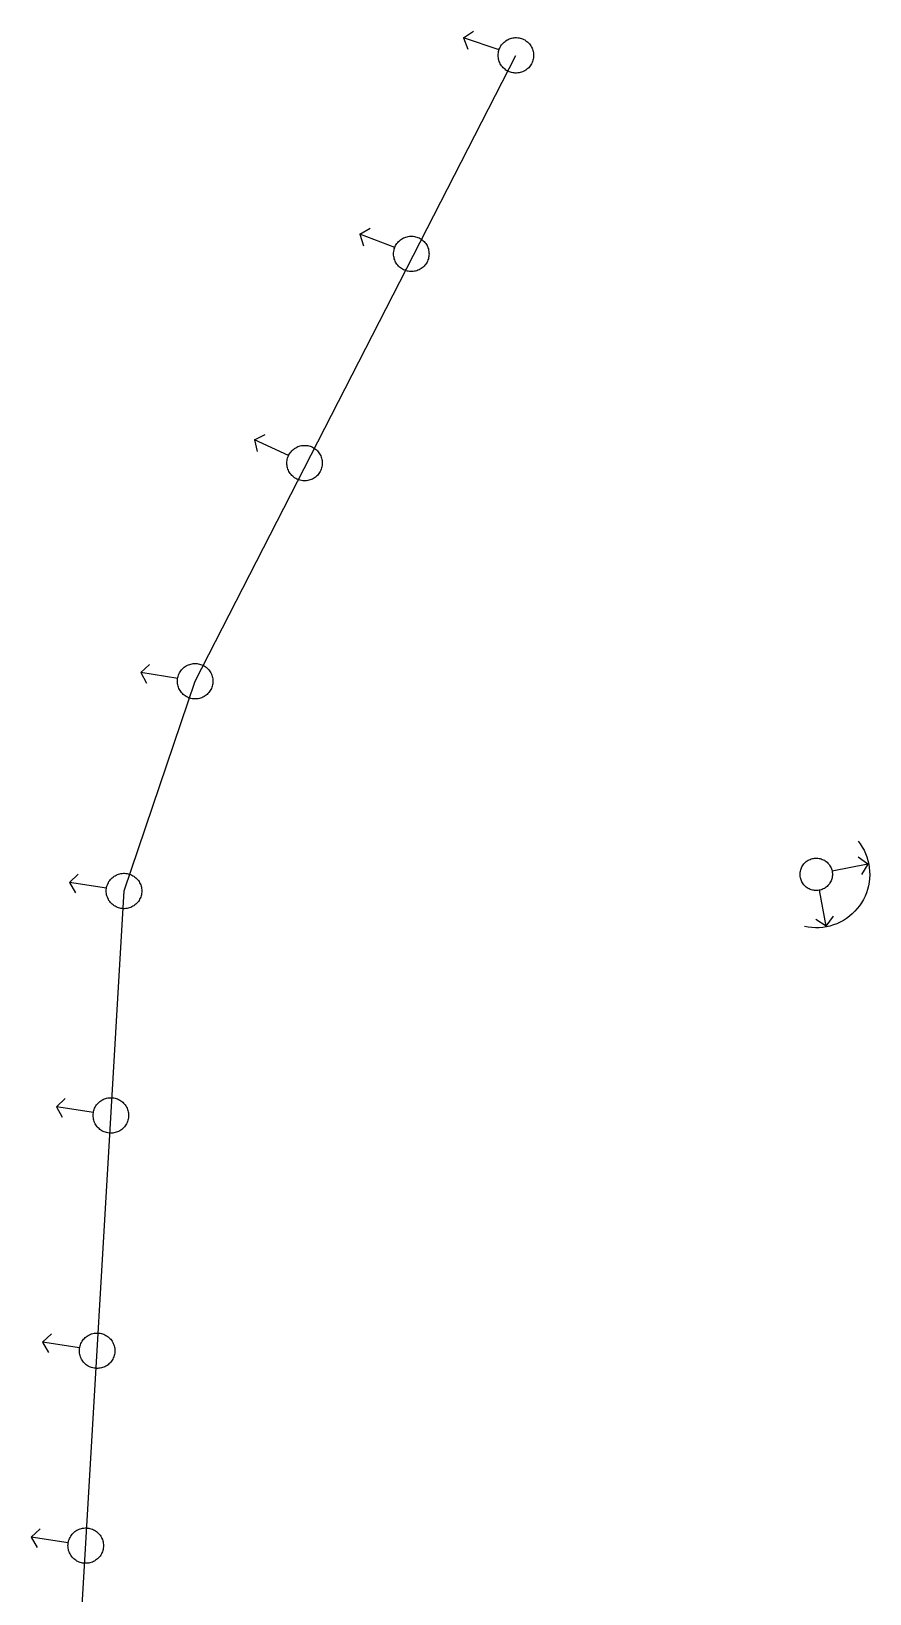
# Model space of a CAD drawing. Header units: inches. Extents: x 1390672 to 1398270, y 354915 to 360781.
# Drawn here: x 1393066.6 to 1393213.9, y 357673.9 to 357948.7 of the extents above; entities that cross this region are included whole.
import ezdxf

# ---------------------------------------------------------------- set-up
doc = ezdxf.new("R2010")
doc.units = ezdxf.units.IN
doc.header["$MEASUREMENT"] = 0

msp = doc.modelspace()

# ---------------------------------------------------------------- linework, layer by layer
for points in [[(1393142.55, 357947.53), (1393144.31, 357948.69)], [(1393142.55, 357947.53), (1393144.31, 357948.69)], [(1393148.78, 357945.44), (1393142.55, 357947.53)], [(1393142.55, 357947.53), (1393143.26, 357945.54)], [(1393148.78, 357945.44), (1393142.55, 357947.53)], [(1393142.55, 357947.53), (1393143.26, 357945.54)], [(1393154.85, 357944.45), (1393154.84, 357944.23), (1393154.82, 357944.01), (1393154.78, 357943.8), (1393154.73, 357943.59), (1393154.66, 357943.38), (1393154.58, 357943.18), (1393154.49, 357942.98), (1393154.38, 357942.8), (1393154.26, 357942.62), (1393154.12, 357942.44), (1393153.98, 357942.28), (1393153.82, 357942.13), (1393153.65, 357941.99), (1393153.48, 357941.86), (1393153.29, 357941.75), (1393153.1, 357941.65), (1393152.9, 357941.56), (1393152.7, 357941.48), (1393152.49, 357941.42), (1393152.28, 357941.38), (1393152.06, 357941.35), (1393151.84, 357941.33), (1393151.63, 357941.33), (1393151.41, 357941.35), (1393151.19, 357941.38), (1393150.98, 357941.42), (1393150.77, 357941.48), (1393150.57, 357941.56), (1393150.37, 357941.65), (1393150.18, 357941.75), (1393149.99, 357941.86), (1393149.82, 357941.99), (1393149.65, 357942.13), (1393149.49, 357942.28), (1393149.35, 357942.44), (1393149.21, 357942.62), (1393149.09, 357942.8), (1393148.98, 357942.98), (1393148.89, 357943.18), (1393148.81, 357943.38), (1393148.74, 357943.59), (1393148.69, 357943.8), (1393148.65, 357944.01), (1393148.63, 357944.23), (1393148.62, 357944.45), (1393148.63, 357944.66), (1393148.65, 357944.88), (1393148.69, 357945.1), (1393148.74, 357945.31), (1393148.81, 357945.51), (1393148.89, 357945.71), (1393148.98, 357945.91), (1393149.09, 357946.1), (1393149.21, 357946.28), (1393149.35, 357946.45), (1393149.49, 357946.61), (1393149.65, 357946.76), (1393149.82, 357946.9), (1393149.99, 357947.03), (1393150.18, 357947.15), (1393150.37, 357947.25), (1393150.57, 357947.34), (1393150.77, 357947.41), (1393150.98, 357947.47), (1393151.19, 357947.52), (1393151.41, 357947.55), (1393151.63, 357947.56), (1393151.84, 357947.56), (1393152.06, 357947.55), (1393152.28, 357947.52), (1393152.49, 357947.47), (1393152.7, 357947.41), (1393152.9, 357947.34), (1393153.1, 357947.25), (1393153.29, 357947.15), (1393153.48, 357947.03), (1393153.65, 357946.9), (1393153.82, 357946.76), (1393153.98, 357946.61), (1393154.12, 357946.45), (1393154.26, 357946.28), (1393154.38, 357946.1), (1393154.49, 357945.91), (1393154.58, 357945.71), (1393154.66, 357945.51), (1393154.73, 357945.31), (1393154.78, 357945.1), (1393154.82, 357944.88), (1393154.84, 357944.66), (1393154.85, 357944.45)], [(1393154.85, 357944.45), (1393154.84, 357944.23), (1393154.82, 357944.01), (1393154.78, 357943.8), (1393154.73, 357943.59), (1393154.66, 357943.38), (1393154.58, 357943.18), (1393154.49, 357942.98), (1393154.38, 357942.8), (1393154.26, 357942.62), (1393154.12, 357942.44), (1393153.98, 357942.28), (1393153.82, 357942.13), (1393153.65, 357941.99), (1393153.48, 357941.86), (1393153.29, 357941.75), (1393153.1, 357941.65), (1393152.9, 357941.56), (1393152.7, 357941.48), (1393152.49, 357941.42), (1393152.28, 357941.38), (1393152.06, 357941.35), (1393151.84, 357941.33), (1393151.63, 357941.33), (1393151.41, 357941.35), (1393151.19, 357941.38), (1393150.98, 357941.42), (1393150.77, 357941.48), (1393150.57, 357941.56), (1393150.37, 357941.65), (1393150.18, 357941.75), (1393149.99, 357941.86), (1393149.82, 357941.99), (1393149.65, 357942.13), (1393149.49, 357942.28), (1393149.35, 357942.44), (1393149.21, 357942.62), (1393149.09, 357942.8), (1393148.98, 357942.98), (1393148.89, 357943.18), (1393148.81, 357943.38), (1393148.74, 357943.59), (1393148.69, 357943.8), (1393148.65, 357944.01), (1393148.63, 357944.23), (1393148.62, 357944.45), (1393148.63, 357944.66), (1393148.65, 357944.88), (1393148.69, 357945.1), (1393148.74, 357945.31), (1393148.81, 357945.51), (1393148.89, 357945.71), (1393148.98, 357945.91), (1393149.09, 357946.1), (1393149.21, 357946.28), (1393149.35, 357946.45), (1393149.49, 357946.61), (1393149.65, 357946.76), (1393149.82, 357946.9), (1393149.99, 357947.03), (1393150.18, 357947.15), (1393150.37, 357947.25), (1393150.57, 357947.34), (1393150.77, 357947.41), (1393150.98, 357947.47), (1393151.19, 357947.52), (1393151.41, 357947.55), (1393151.63, 357947.56), (1393151.84, 357947.56), (1393152.06, 357947.55), (1393152.28, 357947.52), (1393152.49, 357947.47), (1393152.7, 357947.41), (1393152.9, 357947.34), (1393153.1, 357947.25), (1393153.29, 357947.15), (1393153.48, 357947.03), (1393153.65, 357946.9), (1393153.82, 357946.76), (1393153.98, 357946.61), (1393154.12, 357946.45), (1393154.26, 357946.28), (1393154.38, 357946.1), (1393154.49, 357945.91), (1393154.58, 357945.71), (1393154.66, 357945.51), (1393154.73, 357945.31), (1393154.78, 357945.1), (1393154.82, 357944.88), (1393154.84, 357944.66), (1393154.85, 357944.45)], [(1393074.06, 357646.92), (1393082.86, 357797.51), (1393095.36, 357834.39), (1393151.74, 357944.45)], [(1393074.06, 357646.92), (1393082.86, 357797.51), (1393095.36, 357834.39), (1393151.74, 357944.45)], [(1393124.3, 357912.98), (1393126.1, 357914.07)], [(1393124.3, 357912.98), (1393126.1, 357914.07)], [(1393130.44, 357910.65), (1393124.3, 357912.98)], [(1393124.3, 357912.98), (1393124.93, 357910.97)], [(1393130.44, 357910.65), (1393124.3, 357912.98)], [(1393124.3, 357912.98), (1393124.93, 357910.97)], [(1393136.47, 357909.54), (1393136.46, 357909.32), (1393136.44, 357909.1), (1393136.4, 357908.89), (1393136.35, 357908.68), (1393136.28, 357908.47), (1393136.2, 357908.27), (1393136.11, 357908.07), (1393136, 357907.89), (1393135.88, 357907.71), (1393135.74, 357907.53), (1393135.6, 357907.37), (1393135.44, 357907.22), (1393135.27, 357907.08), (1393135.1, 357906.95), (1393134.91, 357906.84), (1393134.72, 357906.74), (1393134.52, 357906.65), (1393134.32, 357906.57), (1393134.11, 357906.51), (1393133.9, 357906.47), (1393133.68, 357906.44), (1393133.46, 357906.42), (1393133.25, 357906.42), (1393133.03, 357906.44), (1393132.81, 357906.47), (1393132.6, 357906.51), (1393132.39, 357906.57), (1393132.19, 357906.65), (1393131.99, 357906.74), (1393131.8, 357906.84), (1393131.61, 357906.95), (1393131.44, 357907.08), (1393131.27, 357907.22), (1393131.11, 357907.37), (1393130.97, 357907.53), (1393130.83, 357907.71), (1393130.71, 357907.89), (1393130.6, 357908.07), (1393130.51, 357908.27), (1393130.43, 357908.47), (1393130.36, 357908.68), (1393130.31, 357908.89), (1393130.27, 357909.1), (1393130.25, 357909.32), (1393130.24, 357909.54), (1393130.25, 357909.75), (1393130.27, 357909.97), (1393130.31, 357910.19), (1393130.36, 357910.4), (1393130.43, 357910.6), (1393130.51, 357910.81), (1393130.6, 357911), (1393130.71, 357911.19), (1393130.83, 357911.37), (1393130.97, 357911.54), (1393131.11, 357911.7), (1393131.27, 357911.85), (1393131.44, 357911.99), (1393131.61, 357912.12), (1393131.8, 357912.24), (1393131.99, 357912.34), (1393132.19, 357912.43), (1393132.39, 357912.5), (1393132.6, 357912.56), (1393132.81, 357912.61), (1393133.03, 357912.64), (1393133.25, 357912.65), (1393133.46, 357912.65), (1393133.68, 357912.64), (1393133.9, 357912.61), (1393134.11, 357912.56), (1393134.32, 357912.5), (1393134.52, 357912.43), (1393134.72, 357912.34), (1393134.91, 357912.24), (1393135.1, 357912.12), (1393135.27, 357911.99), (1393135.44, 357911.85), (1393135.6, 357911.7), (1393135.74, 357911.54), (1393135.88, 357911.37), (1393136, 357911.19), (1393136.11, 357911), (1393136.2, 357910.81), (1393136.28, 357910.6), (1393136.35, 357910.4), (1393136.4, 357910.19), (1393136.44, 357909.97), (1393136.46, 357909.75), (1393136.47, 357909.54)], [(1393136.47, 357909.54), (1393136.46, 357909.32), (1393136.44, 357909.1), (1393136.4, 357908.89), (1393136.35, 357908.68), (1393136.28, 357908.47), (1393136.2, 357908.27), (1393136.11, 357908.07), (1393136, 357907.89), (1393135.88, 357907.71), (1393135.74, 357907.53), (1393135.6, 357907.37), (1393135.44, 357907.22), (1393135.27, 357907.08), (1393135.1, 357906.95), (1393134.91, 357906.84), (1393134.72, 357906.74), (1393134.52, 357906.65), (1393134.32, 357906.57), (1393134.11, 357906.51), (1393133.9, 357906.47), (1393133.68, 357906.44), (1393133.46, 357906.42), (1393133.25, 357906.42), (1393133.03, 357906.44), (1393132.81, 357906.47), (1393132.6, 357906.51), (1393132.39, 357906.57), (1393132.19, 357906.65), (1393131.99, 357906.74), (1393131.8, 357906.84), (1393131.61, 357906.95), (1393131.44, 357907.08), (1393131.27, 357907.22), (1393131.11, 357907.37), (1393130.97, 357907.53), (1393130.83, 357907.71), (1393130.71, 357907.89), (1393130.6, 357908.07), (1393130.51, 357908.27), (1393130.43, 357908.47), (1393130.36, 357908.68), (1393130.31, 357908.89), (1393130.27, 357909.1), (1393130.25, 357909.32), (1393130.24, 357909.54), (1393130.25, 357909.75), (1393130.27, 357909.97), (1393130.31, 357910.19), (1393130.36, 357910.4), (1393130.43, 357910.6), (1393130.51, 357910.81), (1393130.6, 357911), (1393130.71, 357911.19), (1393130.83, 357911.37), (1393130.97, 357911.54), (1393131.11, 357911.7), (1393131.27, 357911.85), (1393131.44, 357911.99), (1393131.61, 357912.12), (1393131.8, 357912.24), (1393131.99, 357912.34), (1393132.19, 357912.43), (1393132.39, 357912.5), (1393132.6, 357912.56), (1393132.81, 357912.61), (1393133.03, 357912.64), (1393133.25, 357912.65), (1393133.46, 357912.65), (1393133.68, 357912.64), (1393133.9, 357912.61), (1393134.11, 357912.56), (1393134.32, 357912.5), (1393134.52, 357912.43), (1393134.72, 357912.34), (1393134.91, 357912.24), (1393135.1, 357912.12), (1393135.27, 357911.99), (1393135.44, 357911.85), (1393135.6, 357911.7), (1393135.74, 357911.54), (1393135.88, 357911.37), (1393136, 357911.19), (1393136.11, 357911), (1393136.2, 357910.81), (1393136.28, 357910.6), (1393136.35, 357910.4), (1393136.4, 357910.19), (1393136.44, 357909.97), (1393136.46, 357909.75), (1393136.47, 357909.54)], [(1393105.81, 357876.83), (1393107.69, 357877.79)], [(1393105.81, 357876.83), (1393107.69, 357877.79)], [(1393111.77, 357874.07), (1393105.81, 357876.83)], [(1393105.81, 357876.83), (1393106.29, 357874.78)], [(1393111.77, 357874.07), (1393105.81, 357876.83)], [(1393105.81, 357876.83), (1393106.29, 357874.78)], [(1393117.71, 357872.75), (1393117.71, 357872.53), (1393117.68, 357872.32), (1393117.64, 357872.1), (1393117.59, 357871.89), (1393117.52, 357871.68), (1393117.44, 357871.48), (1393117.35, 357871.29), (1393117.24, 357871.1), (1393117.12, 357870.92), (1393116.98, 357870.75), (1393116.84, 357870.59), (1393116.68, 357870.43), (1393116.51, 357870.29), (1393116.34, 357870.17), (1393116.15, 357870.05), (1393115.96, 357869.95), (1393115.76, 357869.86), (1393115.56, 357869.79), (1393115.35, 357869.73), (1393115.14, 357869.68), (1393114.92, 357869.65), (1393114.7, 357869.64), (1393114.49, 357869.64), (1393114.27, 357869.65), (1393114.05, 357869.68), (1393113.84, 357869.73), (1393113.63, 357869.79), (1393113.43, 357869.86), (1393113.23, 357869.95), (1393113.04, 357870.05), (1393112.85, 357870.17), (1393112.68, 357870.29), (1393112.51, 357870.43), (1393112.35, 357870.59), (1393112.21, 357870.75), (1393112.07, 357870.92), (1393111.95, 357871.1), (1393111.84, 357871.29), (1393111.75, 357871.48), (1393111.67, 357871.68), (1393111.6, 357871.89), (1393111.55, 357872.1), (1393111.51, 357872.32), (1393111.49, 357872.53), (1393111.48, 357872.75), (1393111.49, 357872.97), (1393111.51, 357873.18), (1393111.55, 357873.4), (1393111.6, 357873.61), (1393111.67, 357873.82), (1393111.75, 357874.02), (1393111.84, 357874.21), (1393111.95, 357874.4), (1393112.07, 357874.58), (1393112.21, 357874.75), (1393112.35, 357874.91), (1393112.51, 357875.07), (1393112.68, 357875.21), (1393112.85, 357875.33), (1393113.04, 357875.45), (1393113.23, 357875.55), (1393113.43, 357875.64), (1393113.63, 357875.71), (1393113.84, 357875.77), (1393114.05, 357875.82), (1393114.27, 357875.85), (1393114.49, 357875.86), (1393114.7, 357875.86), (1393114.92, 357875.85), (1393115.14, 357875.82), (1393115.35, 357875.77), (1393115.56, 357875.71), (1393115.76, 357875.64), (1393115.96, 357875.55), (1393116.15, 357875.45), (1393116.34, 357875.33), (1393116.51, 357875.21), (1393116.68, 357875.07), (1393116.84, 357874.91), (1393116.98, 357874.75), (1393117.12, 357874.58), (1393117.24, 357874.4), (1393117.35, 357874.21), (1393117.44, 357874.02), (1393117.52, 357873.82), (1393117.59, 357873.61), (1393117.64, 357873.4), (1393117.68, 357873.18), (1393117.71, 357872.97), (1393117.71, 357872.75)], [(1393117.71, 357872.75), (1393117.71, 357872.53), (1393117.68, 357872.32), (1393117.64, 357872.1), (1393117.59, 357871.89), (1393117.52, 357871.68), (1393117.44, 357871.48), (1393117.35, 357871.29), (1393117.24, 357871.1), (1393117.12, 357870.92), (1393116.98, 357870.75), (1393116.84, 357870.59), (1393116.68, 357870.43), (1393116.51, 357870.29), (1393116.34, 357870.17), (1393116.15, 357870.05), (1393115.96, 357869.95), (1393115.76, 357869.86), (1393115.56, 357869.79), (1393115.35, 357869.73), (1393115.14, 357869.68), (1393114.92, 357869.65), (1393114.7, 357869.64), (1393114.49, 357869.64), (1393114.27, 357869.65), (1393114.05, 357869.68), (1393113.84, 357869.73), (1393113.63, 357869.79), (1393113.43, 357869.86), (1393113.23, 357869.95), (1393113.04, 357870.05), (1393112.85, 357870.17), (1393112.68, 357870.29), (1393112.51, 357870.43), (1393112.35, 357870.59), (1393112.21, 357870.75), (1393112.07, 357870.92), (1393111.95, 357871.1), (1393111.84, 357871.29), (1393111.75, 357871.48), (1393111.67, 357871.68), (1393111.6, 357871.89), (1393111.55, 357872.1), (1393111.51, 357872.32), (1393111.49, 357872.53), (1393111.48, 357872.75), (1393111.49, 357872.97), (1393111.51, 357873.18), (1393111.55, 357873.4), (1393111.6, 357873.61), (1393111.67, 357873.82), (1393111.75, 357874.02), (1393111.84, 357874.21), (1393111.95, 357874.4), (1393112.07, 357874.58), (1393112.21, 357874.75), (1393112.35, 357874.91), (1393112.51, 357875.07), (1393112.68, 357875.21), (1393112.85, 357875.33), (1393113.04, 357875.45), (1393113.23, 357875.55), (1393113.43, 357875.64), (1393113.63, 357875.71), (1393113.84, 357875.77), (1393114.05, 357875.82), (1393114.27, 357875.85), (1393114.49, 357875.86), (1393114.7, 357875.86), (1393114.92, 357875.85), (1393115.14, 357875.82), (1393115.35, 357875.77), (1393115.56, 357875.71), (1393115.76, 357875.64), (1393115.96, 357875.55), (1393116.15, 357875.45), (1393116.34, 357875.33), (1393116.51, 357875.21), (1393116.68, 357875.07), (1393116.84, 357874.91), (1393116.98, 357874.75), (1393117.12, 357874.58), (1393117.24, 357874.4), (1393117.35, 357874.21), (1393117.44, 357874.02), (1393117.52, 357873.82), (1393117.59, 357873.61), (1393117.64, 357873.4), (1393117.68, 357873.18), (1393117.71, 357872.97), (1393117.71, 357872.75)], [(1393085.8, 357835.91), (1393087.34, 357837.34)], [(1393085.8, 357835.91), (1393087.34, 357837.34)], [(1393098.48, 357834.39), (1393098.47, 357834.17), (1393098.45, 357833.96), (1393098.41, 357833.74), (1393098.36, 357833.53), (1393098.29, 357833.32), (1393098.21, 357833.12), (1393098.12, 357832.93), (1393098.01, 357832.74), (1393097.89, 357832.56), (1393097.75, 357832.39), (1393097.61, 357832.23), (1393097.45, 357832.07), (1393097.28, 357831.93), (1393097.11, 357831.81), (1393096.92, 357831.69), (1393096.73, 357831.59), (1393096.53, 357831.5), (1393096.33, 357831.43), (1393096.12, 357831.37), (1393095.91, 357831.32), (1393095.69, 357831.29), (1393095.47, 357831.28), (1393095.26, 357831.28), (1393095.04, 357831.29), (1393094.82, 357831.32), (1393094.61, 357831.37), (1393094.4, 357831.43), (1393094.2, 357831.5), (1393094, 357831.59), (1393093.81, 357831.69), (1393093.62, 357831.81), (1393093.45, 357831.93), (1393093.28, 357832.07), (1393093.12, 357832.23), (1393092.98, 357832.39), (1393092.84, 357832.56), (1393092.72, 357832.74), (1393092.61, 357832.93), (1393092.52, 357833.12), (1393092.44, 357833.32), (1393092.37, 357833.53), (1393092.32, 357833.74), (1393092.28, 357833.96), (1393092.26, 357834.17), (1393092.25, 357834.39), (1393092.26, 357834.61), (1393092.28, 357834.82), (1393092.32, 357835.04), (1393092.37, 357835.25), (1393092.44, 357835.46), (1393092.52, 357835.66), (1393092.61, 357835.85), (1393092.72, 357836.04), (1393092.84, 357836.22), (1393092.98, 357836.39), (1393093.12, 357836.56), (1393093.28, 357836.71), (1393093.45, 357836.85), (1393093.62, 357836.97), (1393093.81, 357837.09), (1393094, 357837.19), (1393094.2, 357837.28), (1393094.4, 357837.35), (1393094.61, 357837.41), (1393094.82, 357837.46), (1393095.04, 357837.49), (1393095.26, 357837.51), (1393095.47, 357837.51), (1393095.69, 357837.49), (1393095.91, 357837.46), (1393096.12, 357837.41), (1393096.33, 357837.35), (1393096.53, 357837.28), (1393096.73, 357837.19), (1393096.92, 357837.09), (1393097.11, 357836.97), (1393097.28, 357836.85), (1393097.45, 357836.71), (1393097.61, 357836.56), (1393097.75, 357836.39), (1393097.89, 357836.22), (1393098.01, 357836.04), (1393098.12, 357835.85), (1393098.21, 357835.66), (1393098.29, 357835.46), (1393098.36, 357835.25), (1393098.41, 357835.04), (1393098.45, 357834.82), (1393098.47, 357834.61), (1393098.48, 357834.39)], [(1393098.48, 357834.39), (1393098.47, 357834.17), (1393098.45, 357833.96), (1393098.41, 357833.74), (1393098.36, 357833.53), (1393098.29, 357833.32), (1393098.21, 357833.12), (1393098.12, 357832.93), (1393098.01, 357832.74), (1393097.89, 357832.56), (1393097.75, 357832.39), (1393097.61, 357832.23), (1393097.45, 357832.07), (1393097.28, 357831.93), (1393097.11, 357831.81), (1393096.92, 357831.69), (1393096.73, 357831.59), (1393096.53, 357831.5), (1393096.33, 357831.43), (1393096.12, 357831.37), (1393095.91, 357831.32), (1393095.69, 357831.29), (1393095.47, 357831.28), (1393095.26, 357831.28), (1393095.04, 357831.29), (1393094.82, 357831.32), (1393094.61, 357831.37), (1393094.4, 357831.43), (1393094.2, 357831.5), (1393094, 357831.59), (1393093.81, 357831.69), (1393093.62, 357831.81), (1393093.45, 357831.93), (1393093.28, 357832.07), (1393093.12, 357832.23), (1393092.98, 357832.39), (1393092.84, 357832.56), (1393092.72, 357832.74), (1393092.61, 357832.93), (1393092.52, 357833.12), (1393092.44, 357833.32), (1393092.37, 357833.53), (1393092.32, 357833.74), (1393092.28, 357833.96), (1393092.26, 357834.17), (1393092.25, 357834.39), (1393092.26, 357834.61), (1393092.28, 357834.82), (1393092.32, 357835.04), (1393092.37, 357835.25), (1393092.44, 357835.46), (1393092.52, 357835.66), (1393092.61, 357835.85), (1393092.72, 357836.04), (1393092.84, 357836.22), (1393092.98, 357836.39), (1393093.12, 357836.56), (1393093.28, 357836.71), (1393093.45, 357836.85), (1393093.62, 357836.97), (1393093.81, 357837.09), (1393094, 357837.19), (1393094.2, 357837.28), (1393094.4, 357837.35), (1393094.61, 357837.41), (1393094.82, 357837.46), (1393095.04, 357837.49), (1393095.26, 357837.51), (1393095.47, 357837.51), (1393095.69, 357837.49), (1393095.91, 357837.46), (1393096.12, 357837.41), (1393096.33, 357837.35), (1393096.53, 357837.28), (1393096.73, 357837.19), (1393096.92, 357837.09), (1393097.11, 357836.97), (1393097.28, 357836.85), (1393097.45, 357836.71), (1393097.61, 357836.56), (1393097.75, 357836.39), (1393097.89, 357836.22), (1393098.01, 357836.04), (1393098.12, 357835.85), (1393098.21, 357835.66), (1393098.29, 357835.46), (1393098.36, 357835.25), (1393098.41, 357835.04), (1393098.45, 357834.82), (1393098.47, 357834.61), (1393098.48, 357834.39)], [(1393092.29, 357834.88), (1393085.8, 357835.91)], [(1393085.8, 357835.91), (1393086.82, 357834.07)], [(1393092.29, 357834.88), (1393085.8, 357835.91)], [(1393085.8, 357835.91), (1393086.82, 357834.07)], [(1393211.87, 357806.29), (1393212.25, 357805.78), (1393212.6, 357805.24), (1393212.91, 357804.67), (1393213.18, 357804.09), (1393213.41, 357803.49), (1393213.6, 357802.87), (1393213.74, 357802.24), (1393213.84, 357801.61), (1393213.9, 357800.97), (1393213.92, 357800.33), (1393213.89, 357799.68), (1393213.81, 357799.04), (1393213.7, 357798.41), (1393213.54, 357797.79), (1393213.34, 357797.18), (1393213.09, 357796.58), (1393212.81, 357796), (1393212.49, 357795.45), (1393212.13, 357794.91), (1393211.73, 357794.4), (1393211.3, 357793.93), (1393210.84, 357793.48), (1393210.35, 357793.06), (1393209.83, 357792.68), (1393209.29, 357792.33), (1393208.73, 357792.02), (1393208.14, 357791.76), (1393207.54, 357791.53), (1393206.92, 357791.34), (1393206.3, 357791.2), (1393205.66, 357791.1), (1393205.02, 357791.04), (1393204.38, 357791.03), (1393203.73, 357791.06), (1393203.09, 357791.14), (1393202.46, 357791.26)], [(1393207.36, 357800.43), (1393207.36, 357800.23), (1393207.33, 357800.04), (1393207.3, 357799.84), (1393207.25, 357799.65), (1393207.19, 357799.46), (1393207.12, 357799.27), (1393207.03, 357799.1), (1393206.93, 357798.92), (1393206.82, 357798.76), (1393206.7, 357798.6), (1393206.56, 357798.46), (1393206.42, 357798.32), (1393206.27, 357798.19), (1393206.11, 357798.07), (1393205.94, 357797.97), (1393205.76, 357797.87), (1393205.58, 357797.79), (1393205.39, 357797.73), (1393205.2, 357797.67), (1393205.01, 357797.63), (1393204.81, 357797.6), (1393204.61, 357797.59), (1393204.42, 357797.59), (1393204.22, 357797.6), (1393204.02, 357797.63), (1393203.83, 357797.67), (1393203.64, 357797.73), (1393203.45, 357797.79), (1393203.27, 357797.87), (1393203.09, 357797.97), (1393202.92, 357798.07), (1393202.76, 357798.19), (1393202.61, 357798.32), (1393202.47, 357798.46), (1393202.33, 357798.6), (1393202.21, 357798.76), (1393202.1, 357798.92), (1393202, 357799.1), (1393201.91, 357799.27), (1393201.84, 357799.46), (1393201.78, 357799.65), (1393201.73, 357799.84), (1393201.7, 357800.04), (1393201.68, 357800.23), (1393201.67, 357800.43), (1393201.68, 357800.63), (1393201.7, 357800.83), (1393201.73, 357801.02), (1393201.78, 357801.22), (1393201.84, 357801.41), (1393201.91, 357801.59), (1393202, 357801.77), (1393202.1, 357801.94), (1393202.21, 357802.11), (1393202.33, 357802.26), (1393202.47, 357802.41), (1393202.61, 357802.55), (1393202.76, 357802.68), (1393202.92, 357802.79), (1393203.09, 357802.9), (1393203.27, 357802.99), (1393203.45, 357803.07), (1393203.64, 357803.14), (1393203.83, 357803.2), (1393204.02, 357803.24), (1393204.22, 357803.26), (1393204.42, 357803.28), (1393204.61, 357803.28), (1393204.81, 357803.26), (1393205.01, 357803.24), (1393205.2, 357803.2), (1393205.39, 357803.14), (1393205.58, 357803.07), (1393205.76, 357802.99), (1393205.94, 357802.9), (1393206.11, 357802.79), (1393206.27, 357802.68), (1393206.42, 357802.55), (1393206.56, 357802.41), (1393206.7, 357802.26), (1393206.82, 357802.11), (1393206.93, 357801.94), (1393207.03, 357801.77), (1393207.12, 357801.59), (1393207.19, 357801.41), (1393207.25, 357801.22), (1393207.3, 357801.02), (1393207.33, 357800.83), (1393207.36, 357800.63), (1393207.36, 357800.43)], [(1393213.6, 357802.21), (1393211.87, 357803.47)], [(1393073.29, 357799.02), (1393074.83, 357800.45)], [(1393073.29, 357799.02), (1393074.83, 357800.45)], [(1393085.97, 357797.51), (1393085.97, 357797.29), (1393085.94, 357797.07), (1393085.91, 357796.86), (1393085.85, 357796.65), (1393085.79, 357796.44), (1393085.71, 357796.24), (1393085.61, 357796.04), (1393085.5, 357795.85), (1393085.38, 357795.67), (1393085.25, 357795.5), (1393085.1, 357795.34), (1393084.94, 357795.19), (1393084.78, 357795.05), (1393084.6, 357794.92), (1393084.42, 357794.81), (1393084.22, 357794.7), (1393084.03, 357794.62), (1393083.82, 357794.54), (1393083.61, 357794.48), (1393083.4, 357794.44), (1393083.18, 357794.41), (1393082.97, 357794.39), (1393082.75, 357794.39), (1393082.53, 357794.41), (1393082.32, 357794.44), (1393082.1, 357794.48), (1393081.89, 357794.54), (1393081.69, 357794.62), (1393081.49, 357794.7), (1393081.3, 357794.81), (1393081.12, 357794.92), (1393080.94, 357795.05), (1393080.77, 357795.19), (1393080.62, 357795.34), (1393080.47, 357795.5), (1393080.34, 357795.67), (1393080.22, 357795.85), (1393080.11, 357796.04), (1393080.01, 357796.24), (1393079.93, 357796.44), (1393079.86, 357796.65), (1393079.81, 357796.86), (1393079.77, 357797.07), (1393079.75, 357797.29), (1393079.74, 357797.51), (1393079.75, 357797.72), (1393079.77, 357797.94), (1393079.81, 357798.15), (1393079.86, 357798.36), (1393079.93, 357798.57), (1393080.01, 357798.77), (1393080.11, 357798.97), (1393080.22, 357799.16), (1393080.34, 357799.34), (1393080.47, 357799.51), (1393080.62, 357799.67), (1393080.77, 357799.82), (1393080.94, 357799.96), (1393081.12, 357800.09), (1393081.3, 357800.2), (1393081.49, 357800.31), (1393081.69, 357800.39), (1393081.89, 357800.47), (1393082.1, 357800.53), (1393082.32, 357800.57), (1393082.53, 357800.6), (1393082.75, 357800.62), (1393082.97, 357800.62), (1393083.18, 357800.6), (1393083.4, 357800.57), (1393083.61, 357800.53), (1393083.82, 357800.47), (1393084.03, 357800.39), (1393084.22, 357800.31), (1393084.42, 357800.2), (1393084.6, 357800.09), (1393084.78, 357799.96), (1393084.94, 357799.82), (1393085.1, 357799.67), (1393085.25, 357799.51), (1393085.38, 357799.34), (1393085.5, 357799.16), (1393085.61, 357798.97), (1393085.71, 357798.77), (1393085.79, 357798.57), (1393085.85, 357798.36), (1393085.91, 357798.15), (1393085.94, 357797.94), (1393085.97, 357797.72), (1393085.97, 357797.51)], [(1393085.97, 357797.51), (1393085.97, 357797.29), (1393085.94, 357797.07), (1393085.91, 357796.86), (1393085.85, 357796.65), (1393085.79, 357796.44), (1393085.71, 357796.24), (1393085.61, 357796.04), (1393085.5, 357795.85), (1393085.38, 357795.67), (1393085.25, 357795.5), (1393085.1, 357795.34), (1393084.94, 357795.19), (1393084.78, 357795.05), (1393084.6, 357794.92), (1393084.42, 357794.81), (1393084.22, 357794.7), (1393084.03, 357794.62), (1393083.82, 357794.54), (1393083.61, 357794.48), (1393083.4, 357794.44), (1393083.18, 357794.41), (1393082.97, 357794.39), (1393082.75, 357794.39), (1393082.53, 357794.41), (1393082.32, 357794.44), (1393082.1, 357794.48), (1393081.89, 357794.54), (1393081.69, 357794.62), (1393081.49, 357794.7), (1393081.3, 357794.81), (1393081.12, 357794.92), (1393080.94, 357795.05), (1393080.77, 357795.19), (1393080.62, 357795.34), (1393080.47, 357795.5), (1393080.34, 357795.67), (1393080.22, 357795.85), (1393080.11, 357796.04), (1393080.01, 357796.24), (1393079.93, 357796.44), (1393079.86, 357796.65), (1393079.81, 357796.86), (1393079.77, 357797.07), (1393079.75, 357797.29), (1393079.74, 357797.51), (1393079.75, 357797.72), (1393079.77, 357797.94), (1393079.81, 357798.15), (1393079.86, 357798.36), (1393079.93, 357798.57), (1393080.01, 357798.77), (1393080.11, 357798.97), (1393080.22, 357799.16), (1393080.34, 357799.34), (1393080.47, 357799.51), (1393080.62, 357799.67), (1393080.77, 357799.82), (1393080.94, 357799.96), (1393081.12, 357800.09), (1393081.3, 357800.2), (1393081.49, 357800.31), (1393081.69, 357800.39), (1393081.89, 357800.47), (1393082.1, 357800.53), (1393082.32, 357800.57), (1393082.53, 357800.6), (1393082.75, 357800.62), (1393082.97, 357800.62), (1393083.18, 357800.6), (1393083.4, 357800.57), (1393083.61, 357800.53), (1393083.82, 357800.47), (1393084.03, 357800.39), (1393084.22, 357800.31), (1393084.42, 357800.2), (1393084.6, 357800.09), (1393084.78, 357799.96), (1393084.94, 357799.82), (1393085.1, 357799.67), (1393085.25, 357799.51), (1393085.38, 357799.34), (1393085.5, 357799.16), (1393085.61, 357798.97), (1393085.71, 357798.77), (1393085.79, 357798.57), (1393085.85, 357798.36), (1393085.91, 357798.15), (1393085.94, 357797.94), (1393085.97, 357797.72), (1393085.97, 357797.51)], [(1393213.6, 357802.21), (1393207.31, 357800.98)], [(1393213.6, 357802.21), (1393212.47, 357800.39)], [(1393079.78, 357798), (1393073.29, 357799.02)], [(1393073.29, 357799.02), (1393074.32, 357797.18)], [(1393079.78, 357798), (1393073.29, 357799.02)], [(1393073.29, 357799.02), (1393074.32, 357797.18)], [(1393206.29, 357791.35), (1393205.06, 357797.64)], [(1393206.29, 357791.35), (1393204.47, 357792.47)], [(1393206.29, 357791.35), (1393207.55, 357793.08)], [(1393070.98, 357759.56), (1393072.53, 357760.99)], [(1393070.98, 357759.56), (1393072.53, 357760.99)], [(1393077.47, 357758.54), (1393070.98, 357759.56)], [(1393070.98, 357759.56), (1393072.01, 357757.72)], [(1393077.47, 357758.54), (1393070.98, 357759.56)], [(1393070.98, 357759.56), (1393072.01, 357757.72)], [(1393083.67, 357758.04), (1393083.66, 357757.83), (1393083.64, 357757.61), (1393083.6, 357757.4), (1393083.55, 357757.18), (1393083.48, 357756.98), (1393083.4, 357756.78), (1393083.3, 357756.58), (1393083.19, 357756.39), (1393083.07, 357756.21), (1393082.94, 357756.04), (1393082.79, 357755.88), (1393082.64, 357755.73), (1393082.47, 357755.59), (1393082.29, 357755.46), (1393082.11, 357755.34), (1393081.92, 357755.24), (1393081.72, 357755.15), (1393081.51, 357755.08), (1393081.31, 357755.02), (1393081.09, 357754.97), (1393080.88, 357754.94), (1393080.66, 357754.93), (1393080.44, 357754.93), (1393080.23, 357754.94), (1393080.01, 357754.97), (1393079.8, 357755.02), (1393079.59, 357755.08), (1393079.38, 357755.15), (1393079.19, 357755.24), (1393078.99, 357755.34), (1393078.81, 357755.46), (1393078.63, 357755.59), (1393078.47, 357755.73), (1393078.31, 357755.88), (1393078.16, 357756.04), (1393078.03, 357756.21), (1393077.91, 357756.39), (1393077.8, 357756.58), (1393077.7, 357756.78), (1393077.62, 357756.98), (1393077.56, 357757.18), (1393077.5, 357757.4), (1393077.47, 357757.61), (1393077.44, 357757.83), (1393077.43, 357758.04), (1393077.44, 357758.26), (1393077.47, 357758.48), (1393077.5, 357758.69), (1393077.56, 357758.9), (1393077.62, 357759.11), (1393077.7, 357759.31), (1393077.8, 357759.51), (1393077.91, 357759.7), (1393078.03, 357759.88), (1393078.16, 357760.05), (1393078.31, 357760.21), (1393078.47, 357760.36), (1393078.63, 357760.5), (1393078.81, 357760.63), (1393078.99, 357760.74), (1393079.19, 357760.85), (1393079.38, 357760.93), (1393079.59, 357761.01), (1393079.8, 357761.07), (1393080.01, 357761.11), (1393080.23, 357761.14), (1393080.44, 357761.16), (1393080.66, 357761.16), (1393080.88, 357761.14), (1393081.09, 357761.11), (1393081.31, 357761.07), (1393081.51, 357761.01), (1393081.72, 357760.93), (1393081.92, 357760.85), (1393082.11, 357760.74), (1393082.29, 357760.63), (1393082.47, 357760.5), (1393082.64, 357760.36), (1393082.79, 357760.21), (1393082.94, 357760.05), (1393083.07, 357759.88), (1393083.19, 357759.7), (1393083.3, 357759.51), (1393083.4, 357759.31), (1393083.48, 357759.11), (1393083.55, 357758.9), (1393083.6, 357758.69), (1393083.64, 357758.48), (1393083.66, 357758.26), (1393083.67, 357758.04)], [(1393083.67, 357758.04), (1393083.66, 357757.83), (1393083.64, 357757.61), (1393083.6, 357757.4), (1393083.55, 357757.18), (1393083.48, 357756.98), (1393083.4, 357756.78), (1393083.3, 357756.58), (1393083.19, 357756.39), (1393083.07, 357756.21), (1393082.94, 357756.04), (1393082.79, 357755.88), (1393082.64, 357755.73), (1393082.47, 357755.59), (1393082.29, 357755.46), (1393082.11, 357755.34), (1393081.92, 357755.24), (1393081.72, 357755.15), (1393081.51, 357755.08), (1393081.31, 357755.02), (1393081.09, 357754.97), (1393080.88, 357754.94), (1393080.66, 357754.93), (1393080.44, 357754.93), (1393080.23, 357754.94), (1393080.01, 357754.97), (1393079.8, 357755.02), (1393079.59, 357755.08), (1393079.38, 357755.15), (1393079.19, 357755.24), (1393078.99, 357755.34), (1393078.81, 357755.46), (1393078.63, 357755.59), (1393078.47, 357755.73), (1393078.31, 357755.88), (1393078.16, 357756.04), (1393078.03, 357756.21), (1393077.91, 357756.39), (1393077.8, 357756.58), (1393077.7, 357756.78), (1393077.62, 357756.98), (1393077.56, 357757.18), (1393077.5, 357757.4), (1393077.47, 357757.61), (1393077.44, 357757.83), (1393077.43, 357758.04), (1393077.44, 357758.26), (1393077.47, 357758.48), (1393077.5, 357758.69), (1393077.56, 357758.9), (1393077.62, 357759.11), (1393077.7, 357759.31), (1393077.8, 357759.51), (1393077.91, 357759.7), (1393078.03, 357759.88), (1393078.16, 357760.05), (1393078.31, 357760.21), (1393078.47, 357760.36), (1393078.63, 357760.5), (1393078.81, 357760.63), (1393078.99, 357760.74), (1393079.19, 357760.85), (1393079.38, 357760.93), (1393079.59, 357761.01), (1393079.8, 357761.07), (1393080.01, 357761.11), (1393080.23, 357761.14), (1393080.44, 357761.16), (1393080.66, 357761.16), (1393080.88, 357761.14), (1393081.09, 357761.11), (1393081.31, 357761.07), (1393081.51, 357761.01), (1393081.72, 357760.93), (1393081.92, 357760.85), (1393082.11, 357760.74), (1393082.29, 357760.63), (1393082.47, 357760.5), (1393082.64, 357760.36), (1393082.79, 357760.21), (1393082.94, 357760.05), (1393083.07, 357759.88), (1393083.19, 357759.7), (1393083.3, 357759.51), (1393083.4, 357759.31), (1393083.48, 357759.11), (1393083.55, 357758.9), (1393083.6, 357758.69), (1393083.64, 357758.48), (1393083.66, 357758.26), (1393083.67, 357758.04)], [(1393068.56, 357718.18), (1393070.11, 357719.62)], [(1393068.56, 357718.18), (1393070.11, 357719.62)], [(1393075.06, 357717.16), (1393068.56, 357718.18)], [(1393068.56, 357718.18), (1393069.59, 357716.34)], [(1393075.06, 357717.16), (1393068.56, 357718.18)], [(1393068.56, 357718.18), (1393069.59, 357716.34)], [(1393081.25, 357716.67), (1393081.24, 357716.45), (1393081.22, 357716.23), (1393081.18, 357716.02), (1393081.13, 357715.81), (1393081.06, 357715.6), (1393080.98, 357715.4), (1393080.88, 357715.2), (1393080.78, 357715.01), (1393080.65, 357714.83), (1393080.52, 357714.66), (1393080.37, 357714.5), (1393080.22, 357714.35), (1393080.05, 357714.21), (1393079.88, 357714.08), (1393079.69, 357713.97), (1393079.5, 357713.86), (1393079.3, 357713.78), (1393079.1, 357713.7), (1393078.89, 357713.64), (1393078.67, 357713.6), (1393078.46, 357713.57), (1393078.24, 357713.55), (1393078.02, 357713.55), (1393077.81, 357713.57), (1393077.59, 357713.6), (1393077.38, 357713.64), (1393077.17, 357713.7), (1393076.97, 357713.78), (1393076.77, 357713.86), (1393076.57, 357713.97), (1393076.39, 357714.08), (1393076.21, 357714.21), (1393076.05, 357714.35), (1393075.89, 357714.5), (1393075.75, 357714.66), (1393075.61, 357714.83), (1393075.49, 357715.01), (1393075.38, 357715.2), (1393075.29, 357715.4), (1393075.2, 357715.6), (1393075.14, 357715.81), (1393075.08, 357716.02), (1393075.05, 357716.23), (1393075.02, 357716.45), (1393075.02, 357716.67), (1393075.02, 357716.88), (1393075.05, 357717.1), (1393075.08, 357717.31), (1393075.14, 357717.53), (1393075.2, 357717.73), (1393075.29, 357717.93), (1393075.38, 357718.13), (1393075.49, 357718.32), (1393075.61, 357718.5), (1393075.75, 357718.67), (1393075.89, 357718.83), (1393076.05, 357718.98), (1393076.21, 357719.12), (1393076.39, 357719.25), (1393076.57, 357719.37), (1393076.77, 357719.47), (1393076.97, 357719.56), (1393077.17, 357719.63), (1393077.38, 357719.69), (1393077.59, 357719.74), (1393077.81, 357719.77), (1393078.02, 357719.78), (1393078.24, 357719.78), (1393078.46, 357719.77), (1393078.67, 357719.74), (1393078.89, 357719.69), (1393079.1, 357719.63), (1393079.3, 357719.56), (1393079.5, 357719.47), (1393079.69, 357719.37), (1393079.88, 357719.25), (1393080.05, 357719.12), (1393080.22, 357718.98), (1393080.37, 357718.83), (1393080.52, 357718.67), (1393080.65, 357718.5), (1393080.78, 357718.32), (1393080.88, 357718.13), (1393080.98, 357717.93), (1393081.06, 357717.73), (1393081.13, 357717.53), (1393081.18, 357717.31), (1393081.22, 357717.1), (1393081.24, 357716.88), (1393081.25, 357716.67)], [(1393081.25, 357716.67), (1393081.24, 357716.45), (1393081.22, 357716.23), (1393081.18, 357716.02), (1393081.13, 357715.81), (1393081.06, 357715.6), (1393080.98, 357715.4), (1393080.88, 357715.2), (1393080.78, 357715.01), (1393080.65, 357714.83), (1393080.52, 357714.66), (1393080.37, 357714.5), (1393080.22, 357714.35), (1393080.05, 357714.21), (1393079.88, 357714.08), (1393079.69, 357713.97), (1393079.5, 357713.86), (1393079.3, 357713.78), (1393079.1, 357713.7), (1393078.89, 357713.64), (1393078.67, 357713.6), (1393078.46, 357713.57), (1393078.24, 357713.55), (1393078.02, 357713.55), (1393077.81, 357713.57), (1393077.59, 357713.6), (1393077.38, 357713.64), (1393077.17, 357713.7), (1393076.97, 357713.78), (1393076.77, 357713.86), (1393076.57, 357713.97), (1393076.39, 357714.08), (1393076.21, 357714.21), (1393076.05, 357714.35), (1393075.89, 357714.5), (1393075.75, 357714.66), (1393075.61, 357714.83), (1393075.49, 357715.01), (1393075.38, 357715.2), (1393075.29, 357715.4), (1393075.2, 357715.6), (1393075.14, 357715.81), (1393075.08, 357716.02), (1393075.05, 357716.23), (1393075.02, 357716.45), (1393075.02, 357716.67), (1393075.02, 357716.88), (1393075.05, 357717.1), (1393075.08, 357717.31), (1393075.14, 357717.53), (1393075.2, 357717.73), (1393075.29, 357717.93), (1393075.38, 357718.13), (1393075.49, 357718.32), (1393075.61, 357718.5), (1393075.75, 357718.67), (1393075.89, 357718.83), (1393076.05, 357718.98), (1393076.21, 357719.12), (1393076.39, 357719.25), (1393076.57, 357719.37), (1393076.77, 357719.47), (1393076.97, 357719.56), (1393077.17, 357719.63), (1393077.38, 357719.69), (1393077.59, 357719.74), (1393077.81, 357719.77), (1393078.02, 357719.78), (1393078.24, 357719.78), (1393078.46, 357719.77), (1393078.67, 357719.74), (1393078.89, 357719.69), (1393079.1, 357719.63), (1393079.3, 357719.56), (1393079.5, 357719.47), (1393079.69, 357719.37), (1393079.88, 357719.25), (1393080.05, 357719.12), (1393080.22, 357718.98), (1393080.37, 357718.83), (1393080.52, 357718.67), (1393080.65, 357718.5), (1393080.78, 357718.32), (1393080.88, 357718.13), (1393080.98, 357717.93), (1393081.06, 357717.73), (1393081.13, 357717.53), (1393081.18, 357717.31), (1393081.22, 357717.1), (1393081.24, 357716.88), (1393081.25, 357716.67)], [(1393066.56, 357683.9), (1393068.1, 357685.34)], [(1393066.56, 357683.9), (1393068.1, 357685.34)], [(1393079.25, 357682.39), (1393079.24, 357682.17), (1393079.22, 357681.96), (1393079.18, 357681.74), (1393079.13, 357681.53), (1393079.06, 357681.32), (1393078.98, 357681.12), (1393078.88, 357680.93), (1393078.77, 357680.74), (1393078.65, 357680.56), (1393078.52, 357680.39), (1393078.37, 357680.22), (1393078.21, 357680.07), (1393078.05, 357679.93), (1393077.87, 357679.81), (1393077.69, 357679.69), (1393077.5, 357679.59), (1393077.3, 357679.5), (1393077.09, 357679.43), (1393076.88, 357679.37), (1393076.67, 357679.32), (1393076.45, 357679.29), (1393076.24, 357679.28), (1393076.02, 357679.28), (1393075.8, 357679.29), (1393075.59, 357679.32), (1393075.38, 357679.37), (1393075.17, 357679.43), (1393074.96, 357679.5), (1393074.76, 357679.59), (1393074.57, 357679.69), (1393074.39, 357679.81), (1393074.21, 357679.93), (1393074.04, 357680.07), (1393073.89, 357680.22), (1393073.74, 357680.39), (1393073.61, 357680.56), (1393073.49, 357680.74), (1393073.38, 357680.93), (1393073.28, 357681.12), (1393073.2, 357681.32), (1393073.13, 357681.53), (1393073.08, 357681.74), (1393073.04, 357681.96), (1393073.02, 357682.17), (1393073.01, 357682.39), (1393073.02, 357682.61), (1393073.04, 357682.82), (1393073.08, 357683.04), (1393073.13, 357683.25), (1393073.2, 357683.46), (1393073.28, 357683.66), (1393073.38, 357683.85), (1393073.49, 357684.04), (1393073.61, 357684.22), (1393073.74, 357684.39), (1393073.89, 357684.55), (1393074.04, 357684.71), (1393074.21, 357684.85), (1393074.39, 357684.97), (1393074.57, 357685.09), (1393074.76, 357685.19), (1393074.96, 357685.28), (1393075.17, 357685.35), (1393075.38, 357685.41), (1393075.59, 357685.46), (1393075.8, 357685.49), (1393076.02, 357685.5), (1393076.24, 357685.5), (1393076.45, 357685.49), (1393076.67, 357685.46), (1393076.88, 357685.41), (1393077.09, 357685.35), (1393077.3, 357685.28), (1393077.5, 357685.19), (1393077.69, 357685.09), (1393077.87, 357684.97), (1393078.05, 357684.85), (1393078.21, 357684.71), (1393078.37, 357684.55), (1393078.52, 357684.39), (1393078.65, 357684.22), (1393078.77, 357684.04), (1393078.88, 357683.85), (1393078.98, 357683.66), (1393079.06, 357683.46), (1393079.13, 357683.25), (1393079.18, 357683.04), (1393079.22, 357682.82), (1393079.24, 357682.61), (1393079.25, 357682.39)], [(1393079.25, 357682.39), (1393079.24, 357682.17), (1393079.22, 357681.96), (1393079.18, 357681.74), (1393079.13, 357681.53), (1393079.06, 357681.32), (1393078.98, 357681.12), (1393078.88, 357680.93), (1393078.77, 357680.74), (1393078.65, 357680.56), (1393078.52, 357680.39), (1393078.37, 357680.22), (1393078.21, 357680.07), (1393078.05, 357679.93), (1393077.87, 357679.81), (1393077.69, 357679.69), (1393077.5, 357679.59), (1393077.3, 357679.5), (1393077.09, 357679.43), (1393076.88, 357679.37), (1393076.67, 357679.32), (1393076.45, 357679.29), (1393076.24, 357679.28), (1393076.02, 357679.28), (1393075.8, 357679.29), (1393075.59, 357679.32), (1393075.38, 357679.37), (1393075.17, 357679.43), (1393074.96, 357679.5), (1393074.76, 357679.59), (1393074.57, 357679.69), (1393074.39, 357679.81), (1393074.21, 357679.93), (1393074.04, 357680.07), (1393073.89, 357680.22), (1393073.74, 357680.39), (1393073.61, 357680.56), (1393073.49, 357680.74), (1393073.38, 357680.93), (1393073.28, 357681.12), (1393073.2, 357681.32), (1393073.13, 357681.53), (1393073.08, 357681.74), (1393073.04, 357681.96), (1393073.02, 357682.17), (1393073.01, 357682.39), (1393073.02, 357682.61), (1393073.04, 357682.82), (1393073.08, 357683.04), (1393073.13, 357683.25), (1393073.2, 357683.46), (1393073.28, 357683.66), (1393073.38, 357683.85), (1393073.49, 357684.04), (1393073.61, 357684.22), (1393073.74, 357684.39), (1393073.89, 357684.55), (1393074.04, 357684.71), (1393074.21, 357684.85), (1393074.39, 357684.97), (1393074.57, 357685.09), (1393074.76, 357685.19), (1393074.96, 357685.28), (1393075.17, 357685.35), (1393075.38, 357685.41), (1393075.59, 357685.46), (1393075.8, 357685.49), (1393076.02, 357685.5), (1393076.24, 357685.5), (1393076.45, 357685.49), (1393076.67, 357685.46), (1393076.88, 357685.41), (1393077.09, 357685.35), (1393077.3, 357685.28), (1393077.5, 357685.19), (1393077.69, 357685.09), (1393077.87, 357684.97), (1393078.05, 357684.85), (1393078.21, 357684.71), (1393078.37, 357684.55), (1393078.52, 357684.39), (1393078.65, 357684.22), (1393078.77, 357684.04), (1393078.88, 357683.85), (1393078.98, 357683.66), (1393079.06, 357683.46), (1393079.13, 357683.25), (1393079.18, 357683.04), (1393079.22, 357682.82), (1393079.24, 357682.61), (1393079.25, 357682.39)], [(1393073.05, 357682.88), (1393066.56, 357683.9)], [(1393066.56, 357683.9), (1393067.59, 357682.07)], [(1393073.05, 357682.88), (1393066.56, 357683.9)], [(1393066.56, 357683.9), (1393067.59, 357682.07)]]:
    msp.add_lwpolyline(points)

doc.saveas('drawing.dxf')
